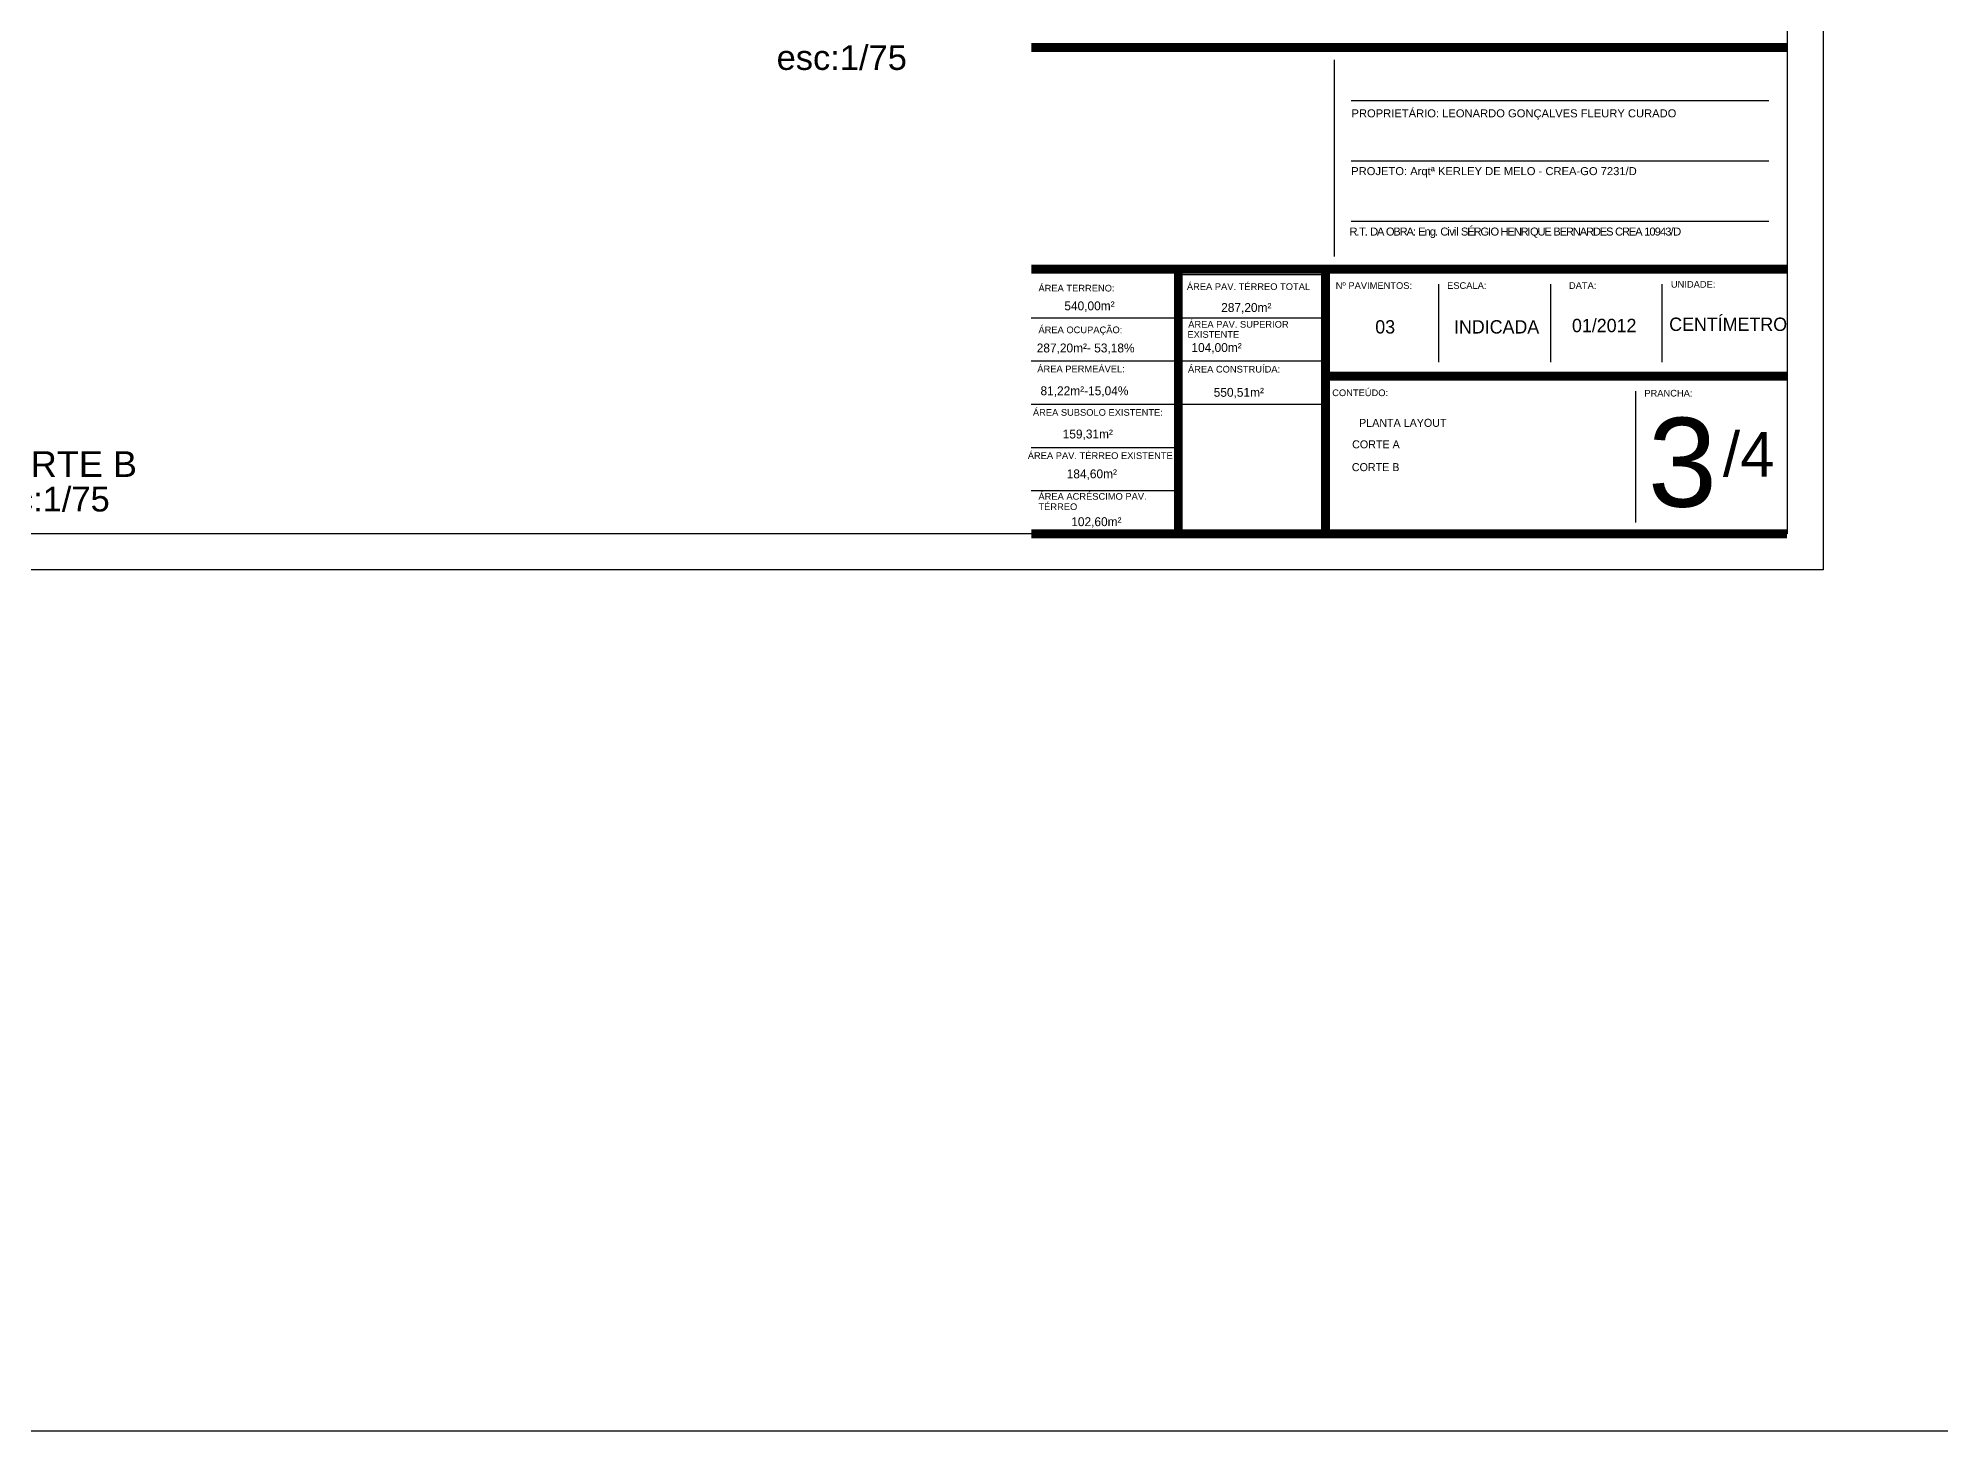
# Model space of a CAD drawing. Extents: x -165 to 197, y 154 to 653.
# Drawn here: x 35.22 to 74.87, y 371.25 to 400.28 of the extents above; entities that cross this region are included whole.
import ezdxf
from ezdxf.enums import TextEntityAlignment as Align

# ---------------------------------------------------------------- set-up
doc = ezdxf.new("R2010")
doc.units = 0
doc.header["$MEASUREMENT"] = 0
doc.layers.get('0').update_dxf_attribs({"linetype": 'CONTINUOUS'})
for name, color, linetype in [('COTA', 1, 'CONTINUOUS'), ('MARGEM', 4, 'CONTINUOUS'), ('TEXTO', 190, 'CONTINUOUS')]:
    doc.layers.add(name, color=color, linetype=linetype)
doc.styles.add('AVANGARD', font='', dxfattribs={"height": 0.5})
doc.styles.add('PLANTA', font='stylu.ttf', dxfattribs={"height": 0.22})
doc.styles.add('ROMANS', font='ARIAL.TTF', dxfattribs={"height": 0.4})
doc.styles.add('STYLE2', font='swissko.ttf')
doc.styles.get('AVANGARD').set_extended_font_data('AvantGarde Bk BT')

msp = doc.modelspace()

# ---------------------------------------------------------------- linework, layer by layer
msp.add_lwpolyline([(9.416, 433.744), (72.416, 433.744), (72.416, 389.194), (9.416, 389.194)], close=True)
at = {"layer": 'COTA'}
msp.add_lwpolyline([(196.812, 530.083), (-10.774, 530.083), (-10.774, 371.249), (196.812, 371.249)], close=True, dxfattribs=at)
at = {"layer": 'MARGEM'}
msp.add_lwpolyline([(11.291, 432.994), (71.666, 432.994), (71.666, 389.944), (11.291, 389.944)], close=True, dxfattribs=at)
at = {"layer": 'TEXTO', "color": 0}
for p, q in [((62.235, 395.726), (62.235, 399.824)), ((62.582, 398.974), (71.286, 398.974)), ((62.582, 397.715), (71.286, 397.715)), ((62.582, 396.456), (71.286, 396.456)), ((59.008, 395.349), (62.048, 395.349)), ((64.408, 393.52), (64.408, 395.149)), ((66.746, 393.52), (66.746, 395.149)), ((69.065, 393.52), (69.065, 395.149)), ((55.916, 394.448), (58.956, 394.448)), ((59.008, 394.448), (62.048, 394.448)), ((55.916, 393.547), (58.956, 393.547)), ((59.061, 393.547), (62.1, 393.547)), ((55.916, 392.647), (58.956, 392.647)), ((59.061, 392.647), (62.1, 392.647)), ((68.515, 390.178), (68.515, 392.916)), ((55.916, 391.746), (58.956, 391.746)), ((55.916, 390.845), (58.956, 390.845))]:
    msp.add_line(p, q, dxfattribs=at)
at = {"layer": 'TEXTO', "color": 0, "const_width": 0.185}
for points in [[(55.916, 400.077), (71.666, 400.077)], [(55.916, 395.46), (71.666, 395.46)], [(58.982, 389.944), (58.982, 395.46)], [(62.048, 389.944), (62.048, 395.46)], [(62.048, 393.23), (71.666, 393.23)], [(55.916, 389.944), (71.666, 389.944)]]:
    msp.add_lwpolyline(points, dxfattribs=at)

# ---------------------------------------------------------------- texts
at = {"layer": 'TEXTO', "color": 0}
for s, height, style, p in [('PROPRIETÁRIO: LEONARDO GONÇALVES FLEURY CURADO', 0.16676, 'ROMANS', (62.59, 398.623)), ('PROJETO: Arqtª KERLEY DE MELO - CREA-GO 7231/D', 0.16676, 'ROMANS', (62.584, 397.419)), ('ÁREA TERRENO:', 0.13897, 'ROMANS', (56.067, 394.994)), ('ÁREA PAV. TÉRREO TOTAL', 0.13897, 'ROMANS', (59.16, 395.026)), ('Nº PAVIMENTOS: ', 0.13897, 'ROMANS', (62.261, 395.048)), ('ESCALA:', 0.139, 'ROMANS', (64.582, 395.048)), ('DATA:', 0.139, 'ROMANS', (67.121, 395.048)), ('UNIDADE:', 0.139, 'ROMANS', (69.245, 395.074)), ('540,00m²', 0.1853, 'AVANGARD', (56.607, 394.602)), ('287,20m²', 0.1853, 'AVANGARD', (59.875, 394.567)), ('ÁREA OCUPAÇÃO:', 0.13897, 'ROMANS', (56.067, 394.125)), ('ÁREA PAV. SUPERIOR', 0.13897, 'ROMANS', (59.188, 394.24)), ('EXISTENTE', 0.139, 'ROMANS', (59.172, 394.029)), ('01/2012', 0.2779, 'AVANGARD', (67.184, 394.146)), ('CENTÍMETRO', 0.2779, 'AVANGARD', (69.21, 394.172)), ('287,20m²- 53,18%%%', 0.18529, 'AVANGARD', (56.031, 393.724)), ('104,00m²', 0.1853, 'AVANGARD', (59.255, 393.733)), ('ÁREA PERMEÁVEL:', 0.13897, 'ROMANS', (56.043, 393.311)), ('ÁREA CONSTRUÍDA:', 0.13897, 'ROMANS', (59.183, 393.305)), ('81,22m²-15,04%%%', 0.18529, 'AVANGARD', (56.11, 392.832)), ('550,51m²', 0.1853, 'AVANGARD', (59.719, 392.8)), ('CONTEÚDO:', 0.139, 'ROMANS', (62.188, 392.813)), ('PRANCHA:', 0.139, 'ROMANS', (68.692, 392.805)), ('ÁREA SUBSOLO EXISTENTE:', 0.13897, 'ROMANS', (55.952, 392.404)), ('3', 1.853, 'STYLE2', (68.766, 390.509)), ('159,31m²', 0.1853, 'AVANGARD', (56.572, 391.931)), ('/4', 0.9265, 'STYLE2', (70.328, 391.138)), ('ÁREA PAV. TÉRREO EXISTENTE', 0.13897, 'ROMANS', (55.845, 391.504)), ('184,60m²', 0.1853, 'AVANGARD', (56.656, 391.101)), ('ÁREA ACRÉSCIMO PAV. ', 0.13897, 'ROMANS', (56.067, 390.654)), ('TÉRREO', 0.139, 'ROMANS', (56.067, 390.439)), ('102,60m²', 0.1853, 'AVANGARD', (56.751, 390.104))]:
    msp.add_text(s, height=height, dxfattribs=dict(at, style=style)).set_placement(p)
at = {"layer": 'TEXTO', "color": 0, "style": 'AVANGARD'}
for s, p in [('03', (63.292, 394.118)), ('INDICADA', (65.614, 394.118))]:
    msp.add_text(s, height=0.2779, dxfattribs=at).set_placement(p, align=Align.CENTER)
for s, height, p in [('PLANTA LAYOUT', 0.16676, (64.57, 392.34)), ('CORTE A', 0.1668, (63.595, 391.892)), ('CORTE B', 0.1668, (63.589, 391.417))]:
    msp.add_text(s, height=height, dxfattribs=at).set_placement(p, align=Align.TOP_RIGHT)
at = {"layer": 'TEXTO', "char_height": 0.51421, "attachment_point": 4, "style": 'PLANTA'}
for insert in [(48.017, 399.436), (31.406, 390.234)]:
    msp.add_mtext('{\\fSwis721 Ex BT|b0|i0|c0|p34;             esc:1/75 \\P                                  }', dxfattribs=dict(at, insert=insert))
at = {"layer": 'TEXTO', "color": 0, "insert": (62.548, 396.326), "char_height": 0.166765, "width": 10.43471, "attachment_point": 1, "style": 'ROMANS'}
msp.add_mtext('{\\fArial|b0|i0|c162|p34;\\T0.85;R.T. DA OBRA: Eng. Civil S\\fArial|b0|i0|c0|p34;ÉRGIO HENRIQUE BERNARDES CREA 10943/D }', dxfattribs=at)
at = {"layer": 'TEXTO', "insert": (33.945, 391.393), "char_height": 0.5375, "width": 20.81284, "attachment_point": 4, "style": 'PLANTA'}
msp.add_mtext('{\\fSwis721 Ex BT|b0|i0|c0|p34;CORTE B}', dxfattribs=at)

doc.saveas('drawing.dxf')
